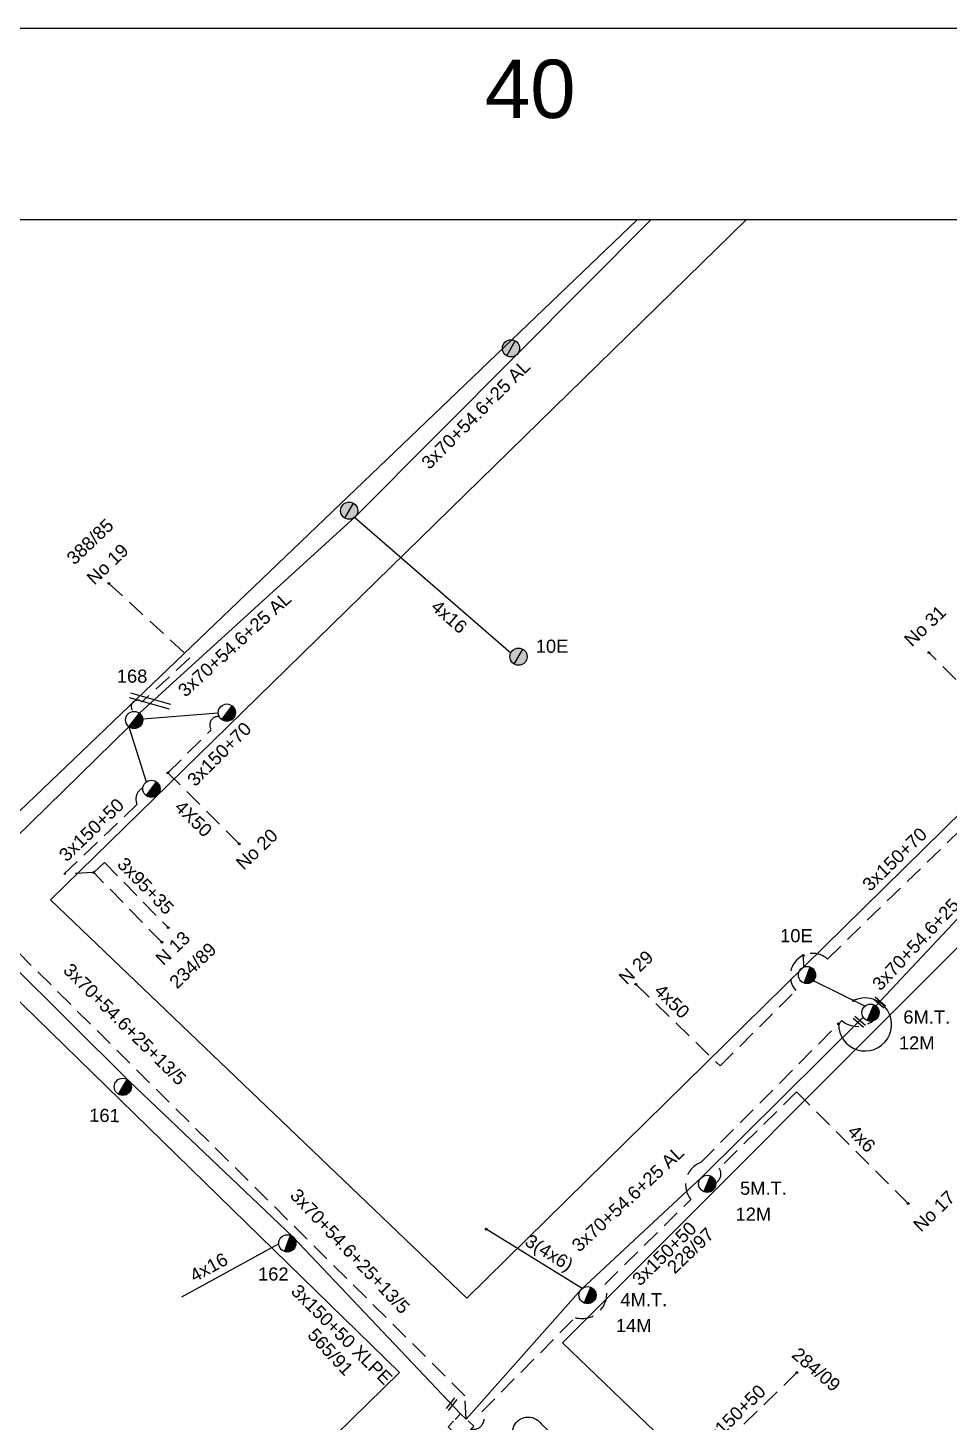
# Model space of a CAD drawing. Header units: millimetres. Extents: x 855 to 3091, y 750 to 2767.
# Drawn here: x 1281.7 to 1408.1, y 1581.1 to 1772.4 of the extents above; entities that cross this region are included whole.
import ezdxf
from ezdxf.enums import TextEntityAlignment as Align

# ---------------------------------------------------------------- set-up
doc = ezdxf.new("R2010")
doc.units = ezdxf.units.MM
doc.linetypes.add('DASHED', pattern=[19.05, 12.7, -6.35])
for name, color, linetype, lineweight in [('3x150+50', 7, 'Continuous', 30), ('3x150+50 XLPE', 7, 'SYN_LINE', 30), ('3x150+70', 7, 'Continuous', 30), ('3x70+54.6+25 AL', 7, 'SYN_LINE', 30), ('3x95+35', 7, 'Continuous', 30), ('3X95+50', 7, 'Continuous', 30), ('4x16', 7, 'Continuous', 30), ('4x50', 7, 'Continuous', 30), ('4x6', 7, 'SYN_LINE', 30), ('Pillar Υποσταθμού', 7, 'SYN_LINE', 30), ('Υπόβαθρο ΔΕΗ', 7, 'Continuous', 30)]:
    doc.layers.add(name, color=color, linetype=linetype, lineweight=lineweight)
for name, color, linetype in [('3x70+54.6+25+13_5', 7, 'Continuous'), ('TEXT ΚΑΛΩΔΙΩΝ', 7, 'Continuous'), ('Άγνωστα', 7, 'Continuous'), ('ΑΓΝΩΣΤΟ ΥΠΟΓΕΙΟ ΚΑΛΩΔΙΟ', 7, 'DASHED'), ('Επιγραφές - Σχήματα', 7, 'Continuous'), ('Μηχανική τομή', 7, 'Continuous'), ('Περίπτερο', 7, 'Continuous'), ('Στύλος Ξύλινος', 7, 'Continuous'), ('Στύλος Ξύλινος @ 1', 7, 'Continuous'), ('Στύλος ΦΜ', 7, 'Continuous'), ('Στύλος ΦΜ @ 1', 7, 'Continuous'), ('Συνδέσεις', 7, 'Continuous'), ('Τομή', 7, 'Continuous')]:
    doc.layers.add(name, color=color, linetype=linetype)
doc.styles.add('arial', font='arial.ttf')
doc.styles.get("Standard").update_dxf_attribs({"font": 'arial.ttf'})
doc.linetypes.add('SYN_LINE', pattern='A,0.5,-0.0001,["/\\/\\/\\/",Standard,S=0.1,R=0,X=0,Y=-0.05],-0.25', length=0.7501)

# ---------------------------------------------------------------- blocks, each defined once
blk = doc.blocks.new('ΥΠΑΡΧΩΝ ΤΣΙΜΕΝΤΕΝΙΟΣ ΣΤΥΛΟΣ')
at = {"layer": 'Στύλος ΦΜ'}
blk.add_hatch(color=7, dxfattribs=at).paths.add_polyline_path([(-1.29, -2.28, 0.574793), (2.62, 0, 0.268822), (1.3, 2.27)])
at = {"layer": 'Στύλος ΦΜ', "color": 7}
blk.add_line((-1.29, -2.28), (1.3, 2.27), dxfattribs=at)
blk.add_circle((0, 0), 2.62, dxfattribs=at)
at = {"layer": 'Στύλος ΦΜ', "flags": 4}
for tag, p in [('ΑΡΙΘΜΟΣ', (-4.68, 8.05)), ('ΤΥΠΟΣ', (-4.91, 3.03))]:
    blk.add_attdef(tag, p, '', height=4, dxfattribs=at)
blk = doc.blocks.new('ΥΠΑΡΧΩΝ ΞΥΛΙΝΟΣ ΣΤΥΛΟΣ')
at = {"layer": 'Στύλος Ξύλινος'}
h = blk.add_hatch(color=7, dxfattribs=at)
h.paths.add_polyline_path([(-2.62, 0, 0.270008), (-1.29, -2.28), (1.3, 2.27, 0.576266)])
h.paths.add_polyline_path([(-1.29, -2.28, 0.574793), (2.62, 0, 0.268822), (1.3, 2.27)])
at = {"layer": 'Στύλος Ξύλινος', "color": 7}
blk.add_line((-1.29, -2.28), (1.3, 2.27), dxfattribs=at)
blk.add_circle((0, 0), 2.62, dxfattribs=at)
at = {"layer": 'Στύλος Ξύλινος', "flags": 4}
for tag, p in [('ΑΡΙΘΜΟΣ', (-4.91, 8.6)), ('ΤΥΠΟΣ', (-4.85, 3.39))]:
    blk.add_attdef(tag, p, '', height=4, dxfattribs=at)
blk = doc.blocks.new('PILLAR YPOSTATHMOU')
at = {"layer": 'Περίπτερο', "ltscale": 40}
for points in [[(540.43, 2525.12), (540.43, 2526.01), (541.51, 2526.01)], [(541.82, 2526.01), (542.91, 2526.01), (542.91, 2524.95)], [(541.59, 2523.53), (540.43, 2523.53), (540.43, 2524.86)], [(542.91, 2524.59), (542.91, 2523.53), (541.92, 2523.53)]]:
    blk.add_lwpolyline(points, dxfattribs=at)
blk = doc.blocks.new('ΜΗΧΑΝΙΚΗ ΤΟΜΗ')
at = {"layer": 'Μηχανική τομή', "ltscale": 40}
for p, q in [((-1.89, 0.78), (5.69, 0.78)), ((-1.89, -0.77), (5.69, -0.77))]:
    blk.add_line(p, q, dxfattribs=at)
blk = doc.blocks.new('_ΣΥΝΔΕΣΗ')
at = {"layer": 'Συνδέσεις', "linetype": 'SYN_LINE', "ltscale": 40}
blk.add_hatch(color=256, dxfattribs=at).paths.add_polyline_path([(0.5, -0.01, 1), (-0.5, -0.01, 1)])
at = {"layer": 'Συνδέσεις'}
blk.add_circle((0, -0.01), 0.5, dxfattribs=at)
blk = doc.blocks.new('ΤΟΜΗ')
at = {"layer": 'Τομή', "ltscale": 40}
for p, q in [((-5.68, 0), (17.06, 0)), ((-5.68, -2.77), (17.06, -2.77))]:
    blk.add_line(p, q, dxfattribs=at)

msp = doc.modelspace()

# ---------------------------------------------------------------- linework, layer by layer
at = {"layer": '3x150+50', "lineweight": -3}
msp.add_lwpolyline([(876.93, 763.69), (2934.6, 763.16), (2934.6, 1746.06), (876.93, 1746.06)], close=True, dxfattribs=at)
at = {"layer": '3x150+50', "color": 30, "linetype": 'DASHED', "lineweight": -3, "ltscale": 0.2}
msp.add_lwpolyline([(1286.68, 1656.29), (1296.73, 1665.89, -0.417075), (1297.51, 1668.11, 14.529484)], format="xyb", dxfattribs=at)
msp.add_lwpolyline([(1300.13, 1646.96), (1290.77, 1656.53), (1286.68, 1656.29)], dxfattribs=at)
at = {"layer": '3x150+50', "color": 5, "linetype": 'DASHED', "lineweight": -3, "ltscale": 0.2}
msp.add_lwpolyline([(1388.08, 1645.14), (1388.13, 1643.53)], dxfattribs=at)
msp.add_lwpolyline([(1342.55, 1580.17, 0.716676), (1343.99, 1582.53), (1356.82, 1595.46, 0.629792), (1360.88, 1600), (1372.68, 1611.67, -0.510288), (1374.08, 1616.77), (1393.38, 1636.2, 0.358737), (1397.64, 1636.17, -2.36183)], format="xyb", dxfattribs=at)
at = {"layer": '3x150+50', "color": 27, "linetype": 'DASHED', "lineweight": -3, "ltscale": 0.2}
msp.add_lwpolyline([(1387.24, 1587.91), (1372.27, 1573.34), (1368.88, 1576.39, -0.742881), (1367.02, 1577.55, 153.79752)], format="xyb", dxfattribs=at)
at = {"layer": '3x150+50 XLPE', "color": 151, "linetype": 'DASHED', "lineweight": -3, "ltscale": 0.2}
msp.add_lwpolyline([(1341.87, 1581.52), (1341.7, 1584.73), (1273.29, 1652.65), (1231.52, 1611.77), (1220.52, 1622.67)], dxfattribs=at)
at = {"layer": '3x150+70', "color": 2, "linetype": 'DASHED', "lineweight": -3, "ltscale": 0.2}
msp.add_lwpolyline([(1300.96, 1670.21), (1306.89, 1676.11, -0.639939), (1307.99, 1677.93, 64.813951)], format="xyb", dxfattribs=at)
at = {"layer": '3x150+70', "color": 5, "linetype": 'DASHED', "lineweight": -3, "ltscale": 0.2}
msp.add_lwpolyline([(1376.7, 1629.98), (1387.08, 1640.34, -0.939251), (1391.42, 1644.66), (1419.87, 1672.29)], format="xyb", dxfattribs=at)
at = {"layer": '3x70+54.6+25 AL', "color": 2, "linetype": 'SYN_LINE', "lineweight": -3, "ltscale": 15}
msp.add_lwpolyline([(1297.04, 1678.4), (1326.63, 1705.33), (1348.97, 1727.76), (1367.18, 1746.06)], dxfattribs=at)
at = {"layer": '3x70+54.6+25 AL', "color": 1, "linetype": 'SYN_LINE', "lineweight": -3, "ltscale": 15}
for points in [[(1398.07, 1638.22), (1414.18, 1655.42), (1429.42, 1670.56), (1468.95, 1709.91)], [(1341.87, 1581.52), (1357.65, 1599.33), (1374.2, 1614.74), (1396.34, 1636.67)]]:
    msp.add_lwpolyline(points, dxfattribs=at)
at = {"layer": '3x70+54.6+25 AL', "color": 2, "linetype": 'SYN_LINE', "lineweight": -3, "ltscale": 10}
msp.add_lwpolyline([(1307.86, 1678.38), (1297.5, 1677.57)], dxfattribs=at)
at = {"layer": '3x70+54.6+25 AL', "color": 30, "linetype": 'SYN_LINE', "lineweight": -3, "ltscale": 15}
msp.add_lwpolyline([(1270.93, 1652.4), (1295.61, 1676.52)], dxfattribs=at)
at = {"layer": '3x70+54.6+25 AL', "color": 30, "linetype": 'SYN_LINE', "lineweight": -3, "ltscale": 10}
msp.add_lwpolyline([(1295.61, 1676.52), (1297.99, 1668.96)], dxfattribs=at)
at = {"layer": '3x70+54.6+25 AL', "color": 5, "linetype": 'SYN_LINE', "lineweight": -3, "ltscale": 8}
msp.add_lwpolyline([(1396.54, 1638.17), (1389.49, 1641.67)], dxfattribs=at)
at = {"layer": '3x70+54.6+25+13_5', "color": 30, "linetype": 'SYN_LINE', "lineweight": -3, "ltscale": 15}
msp.add_lwpolyline([(1341.1, 1582.25), (1318.11, 1606.54), (1295.64, 1627.91), (1270.93, 1652.4)], dxfattribs=at)
at = {"layer": '3x95+35', "color": 30, "linetype": 'DASHED', "lineweight": -3, "ltscale": 0.2}
msp.add_lwpolyline([(1290.77, 1656.53), (1292.24, 1657.91), (1300.99, 1648.96)], dxfattribs=at)
at = {"layer": '3X95+50', "color": 5, "linetype": 'DASHED', "lineweight": -3, "ltscale": 0.2}
msp.add_lwpolyline([(1419.87, 1672.29), (1405.34, 1686.7)], dxfattribs=at)
at = {"layer": '4x16', "color": 2, "linetype": 'Continuous', "lineweight": -3, "ltscale": 0.2}
msp.add_lwpolyline([(1326.56, 1705.27), (1348, 1686.68)], dxfattribs=at)
at = {"layer": '4x16', "color": 30, "linetype": 'SYN_LINE', "lineweight": -3, "ltscale": 15}
msp.add_lwpolyline([(1316.17, 1605.56), (1302.8, 1598.26)], dxfattribs=at)
at = {"layer": '4x50', "color": 2, "linetype": 'DASHED', "lineweight": -3, "ltscale": 0.2}
msp.add_lwpolyline([(1310.72, 1660.46), (1300.96, 1670.21)], dxfattribs=at)
at = {"layer": '4x50', "color": 5, "linetype": 'DASHED', "lineweight": -3, "ltscale": 0.2}
msp.add_lwpolyline([(1365.14, 1641.19), (1376.7, 1629.98)], dxfattribs=at)
at = {"layer": '4x6', "color": 1, "linetype": 'DASHED', "lineweight": -3, "ltscale": 0.2}
msp.add_lwpolyline([(1402.48, 1611.1), (1387.19, 1626.42), (1376.56, 1615.95, -0.445509), (1376.1, 1613.95, 83.868364)], format="xyb", dxfattribs=at)
at = {"layer": '4x6', "color": 1, "linetype": 'SYN_LINE', "lineweight": -3, "ltscale": 15}
msp.add_lwpolyline([(1357.78, 1599.45), (1344.62, 1607.6)], dxfattribs=at)
at = {"layer": 'ΑΓΝΩΣΤΟ ΥΠΟΓΕΙΟ ΚΑΛΩΔΙΟ', "color": 2, "linetype": 'DASHED', "lineweight": -3, "ltscale": 0.2}
msp.add_lwpolyline([(1292.86, 1696.2), (1303.95, 1685.98), (1297.41, 1679.95, 0.979508), (1296.2, 1678.63, 2.035589)], format="xyb", dxfattribs=at)
at = {"layer": 'Επιγραφές - Σχήματα', "lineweight": -3}
msp.add_lwpolyline([(854.53, 1772.42), (3089.94, 1772.28), (3090.64, 753.14), (854.53, 753.28)], close=True, dxfattribs=at)
at = {"layer": 'Υπόβαθρο ΔΕΗ', "lineweight": -3}
for points in [[(1266.89, 1742.14), (1229.3, 1705.17), (1276.27, 1660.83), (1365.32, 1746.06)], [(1284.87, 1652.8), (1380.25, 1746.06)], [(1284.87, 1652.8), (1341.94, 1598.1), (1461.82, 1716.02), (1432.41, 1742.84)]]:
    msp.add_lwpolyline(points, dxfattribs=at)
for points in [[(1470.55, 1707.63), (1532.02, 1650.15), (1414.93, 1534.51), (1355.06, 1592.01)], [(1275.23, 1644.01), (1332.72, 1587.94), (1206.13, 1463.97), (1146.47, 1518.1)]]:
    msp.add_lwpolyline(points, close=True, dxfattribs=at)
msp.add_lwpolyline([(1352.16, 1580.86), (1406.42, 1529.53, -1.258077), (1403.73, 1526.65), (1348.97, 1578.03, -1.144018)], format="xyb", close=True, dxfattribs=at)
msp.add_arc((1396.58, 1635.68), 3.64, 178.6991, 116.0085, dxfattribs=at)

# ---------------------------------------------------------------- block references
at = {"layer": 'Pillar Υποσταθμού', "color": 206, "linetype": 'Continuous', "lineweight": -3, "ltscale": 0.2, "rotation": 46.72920687392445}
msp.add_blockref('PILLAR YPOSTATHMOU', (2808.21, -544.5), dxfattribs=at)
at = {"layer": 'Μηχανική τομή', "lineweight": -3, "xscale": 0.2499999999999999, "yscale": 0.2499999999999999, "zscale": 0.4999999999999997}
for p, rotation in [((1398.2, 1639.03), 318.8296146482116), ((1395.42, 1636.38), 318.8296146482116), ((1339.59, 1583.22), 52.12161107020177)]:
    msp.add_blockref('ΜΗΧΑΝΙΚΗ ΤΟΜΗ', p, dxfattribs=dict(at, rotation=rotation))
at = {"layer": 'Στύλος Ξύλινος @ 1', "lineweight": -3, "ltscale": 40, "xscale": 0.4499999999998181, "yscale": 0.4499999999998181, "zscale": 0.4499999999998181}
for p in [(1348.01, 1728.45), (1325.81, 1706.17)]:
    msp.add_blockref('ΥΠΑΡΧΩΝ ΞΥΛΙΝΟΣ ΣΤΥΛΟΣ', p, dxfattribs=at)
at = {"layer": 'Στύλος Ξύλινος @ 1', "lineweight": -3, "ltscale": 40}
ref = msp.add_blockref('ΥΠΑΡΧΩΝ ΞΥΛΙΝΟΣ ΣΤΥΛΟΣ', (1349.05, 1686.15), dxfattribs=dict(at, xscale=0.4499999999998181, yscale=0.4499999999998181, zscale=0.4499999999998181))
ref.add_attrib('ΤΥΠΟΣ', '10E', (1351.41, 1686.68), dxfattribs={"layer": 'Στύλος Ξύλινος', "height": 1.8, "flags": 4})
at = {"layer": 'Στύλος ΦΜ @ 1', "lineweight": -3, "ltscale": 40}
ref = msp.add_blockref('ΥΠΑΡΧΩΝ ΤΣΙΜΕΝΤΕΝΙΟΣ ΣΤΥΛΟΣ', (1296.32, 1677.46), dxfattribs=dict(at, xscale=0.4499999999998181, yscale=0.4499999999998181, zscale=0.4499999999998181, rotation=352.5021454697022))
ref.add_attrib('ΤΥΠΟΣ', '168', (1293.94, 1682.57), dxfattribs={"layer": 'Στύλος ΦΜ', "height": 1.8, "flags": 4})
at = {"layer": 'Στύλος ΦΜ @ 1', "lineweight": -3, "ltscale": 40, "xscale": 0.4499999999998181, "yscale": 0.4499999999998181, "zscale": 0.4499999999998181, "rotation": 352.5021454697022}
for p in [(1309.04, 1678.47), (1298.69, 1668.01)]:
    msp.add_blockref('ΥΠΑΡΧΩΝ ΤΣΙΜΕΝΤΕΝΙΟΣ ΣΤΥΛΟΣ', p, dxfattribs=at)
at = {"layer": 'Στύλος ΦΜ @ 1', "lineweight": -3, "ltscale": 40}
ref = msp.add_blockref('ΥΠΑΡΧΩΝ ΤΣΙΜΕΝΤΕΝΙΟΣ ΣΤΥΛΟΣ', (1388.62, 1642.46), dxfattribs=dict(at, xscale=0.4499999999998182, yscale=0.4499999999998182, zscale=0.4499999999998182, rotation=9.34397817858385))
ref.add_attrib('ΤΥΠΟΣ', '10E', (1384.93, 1646.96), dxfattribs={"layer": 'Στύλος ΦΜ', "height": 1.8, "flags": 4})
ref = msp.add_blockref('ΥΠΑΡΧΩΝ ΤΣΙΜΕΝΤΕΝΙΟΣ ΣΤΥΛΟΣ', (1397.33, 1637.3), dxfattribs=dict(at, xscale=0.4499999999998182, yscale=0.4499999999998182, zscale=0.4499999999998182, rotation=6.339664438364518))
ref.add_attrib('ΤΥΠΟΣ', '12M', (1401.22, 1632.25), dxfattribs={"layer": 'Στύλος ΦΜ', "height": 1.8, "flags": 4})
ref.add_attrib('ΑΡΙΘΜΟΣ', '6M.T.', (1401.83, 1635.8), dxfattribs={"layer": 'Στύλος ΦΜ', "height": 1.8, "flags": 4})
ref = msp.add_blockref('ΥΠΑΡΧΩΝ ΤΣΙΜΕΝΤΕΝΙΟΣ ΣΤΥΛΟΣ', (1294.76, 1627.13), dxfattribs=dict(at, xscale=0.4499999999998182, yscale=0.4499999999998182, zscale=0.4499999999998182, rotation=359.0666319269396))
ref.add_attrib('ΤΥΠΟΣ', '161', (1290.14, 1622.33), dxfattribs={"layer": 'Στύλος ΦΜ', "height": 1.8, "rotation": 359.0666, "flags": 4})
ref = msp.add_blockref('ΥΠΑΡΧΩΝ ΤΣΙΜΕΝΤΕΝΙΟΣ ΣΤΥΛΟΣ', (1374.93, 1613.81), dxfattribs=dict(at, xscale=0.4499999999998182, yscale=0.4499999999998182, zscale=0.4499999999998182, rotation=6.339664438364518))
ref.add_attrib('ΤΥΠΟΣ', '12M', (1378.81, 1608.75), dxfattribs={"layer": 'Στύλος ΦΜ', "height": 1.8, "flags": 4})
ref.add_attrib('ΑΡΙΘΜΟΣ', '5M.T.', (1379.43, 1612.31), dxfattribs={"layer": 'Στύλος ΦΜ', "height": 1.8, "flags": 4})
ref = msp.add_blockref('ΥΠΑΡΧΩΝ ΤΣΙΜΕΝΤΕΝΙΟΣ ΣΤΥΛΟΣ', (1317.34, 1605.65), dxfattribs=dict(at, xscale=0.4499999999998182, yscale=0.4499999999998182, zscale=0.4499999999998182, rotation=9.34397817858385))
ref.add_attrib('ΤΥΠΟΣ', '162', (1313.31, 1600.54), dxfattribs={"layer": 'Στύλος ΦΜ', "height": 1.8, "flags": 4})
ref = msp.add_blockref('ΥΠΑΡΧΩΝ ΤΣΙΜΕΝΤΕΝΙΟΣ ΣΤΥΛΟΣ', (1358.51, 1598.53), dxfattribs=dict(at, xscale=0.4499999999998182, yscale=0.4499999999998182, zscale=0.4499999999998182, rotation=6.339664438364518))
ref.add_attrib('ΤΥΠΟΣ', '14M', (1362.4, 1593.47), dxfattribs={"layer": 'Στύλος ΦΜ', "height": 1.8, "flags": 4})
ref.add_attrib('ΑΡΙΘΜΟΣ', '4M.T.', (1363.02, 1597.02), dxfattribs={"layer": 'Στύλος ΦΜ', "height": 1.8, "flags": 4})
at = {"layer": 'Συνδέσεις', "lineweight": -3, "xscale": 0.25, "yscale": 0.25, "zscale": 0.25}
for p in [(1292.86, 1696.2), (1405.34, 1686.7), (1300.96, 1670.22), (1310.73, 1660.47), (1290.77, 1656.53), (1301, 1648.96), (1300.13, 1646.97), (1388.08, 1645.15), (1365.14, 1641.19), (1394.98, 1638.95), (1392.94, 1635.76), (1402.48, 1611.1), (1344.62, 1607.6), (1387.24, 1587.91)]:
    msp.add_blockref('_ΣΥΝΔΕΣΗ', p, dxfattribs=at)
at = {"layer": 'Τομή', "lineweight": -3, "xscale": 0.2499999999999999, "yscale": 0.2499999999999999, "zscale": 0.2499999999999999, "rotation": 344.2684720584706}
msp.add_blockref('ΤΟΜΗ', (1297.2, 1680.8), dxfattribs=at)

# ---------------------------------------------------------------- texts
at = {"layer": 'TEXT ΚΑΛΩΔΙΩΝ', "linetype": 'Continuous', "lineweight": -3, "ltscale": 0.2}
for s, rotation, p in [('3x70+54.6+25 AL', 45.1282, (1343.18, 1719.4)), ('3x70+54.6+25 AL', 42.2976, (1310.09, 1687.84)), ('4x16', 319.0783, (1339.54, 1691.64)), ('3x150+70', 44.898, (1307.99, 1672.78)), ('3x150+50', 43.6784, (1290.46, 1662.39)), ('3x150+70', 44.1694, (1400.63, 1658.35)), ('3x95+35', 314.3692, (1297.91, 1654.69)), ('3x70+54.6+25 AL', 46.8891, (1404.81, 1648.05)), ('3x70+54.6+25+13/5', 315.2647, (1295.06, 1635.72)), ('4x50', 315.8775, (1370.1, 1638.88)), ('4x6', 314.9252, (1396.11, 1620.03)), ('3x70+54.6+25 AL', 42.9541, (1364.03, 1611.77)), ('3x70+54.6+25+13/5', 313.4202, (1325.94, 1604.58)), ('3x150+50', 44.683, (1369.03, 1604.23)), ('3(4x6)', 328.2, (1353.26, 1604.37)), ('4x16', 28.6366, (1306.55, 1602.36)), ('3x150+50 XLPE', 315.205, (1324.81, 1593.14)), ('3x150+50', 44.2142, (1378.5, 1581.91))]:
    msp.add_text(s, height=1.8, rotation=rotation, dxfattribs=at).set_placement(p, align=Align.MIDDLE_CENTER)
at = {"layer": 'Άγνωστα', "lineweight": -3, "ltscale": 40, "char_height": 1.8, "attachment_point": 1, "style": 'arial'}
for s, insert, width, rotation in [('388/85', (1286.87, 1699.93), 12.7137, 43.7075), ('No 19', (1289.62, 1697.17), 12.7137, 43.7075), ('No 31', (1401.76, 1688.7), 12.7137, 43.7075), ('4X50', (1302.98, 1666.61), 34.0855, 315.9667), ('No 20', (1310.1, 1658.07), 12.7137, 43.7075), ('N 13', (1299.08, 1644.97), 12.7137, 43.7075), ('234/89', (1300.96, 1641.76), 12.7137, 43.7075), ('N 29', (1362.62, 1642.33), 12.7137, 43.7075), ('No 17', (1403, 1608.4), 12.7137, 43.7075), ('228/97', (1369.23, 1602.65), 12.7137, 43.7075), ('565/91', (1321.29, 1594.19), 12.5705, 312.9553), ('284/09', (1387.54, 1591.52), 12.7137, 319.5689)]:
    msp.add_mtext(s, dxfattribs=dict(at, insert=insert, width=width, rotation=rotation))
at = {"layer": 'Επιγραφές - Σχήματα', "lineweight": -3, "insert": (1344.44, 1768.05), "char_height": 8, "width": 15.5504, "attachment_point": 1, "style": 'arial'}
msp.add_mtext('40', dxfattribs=at)

doc.saveas('drawing.dxf')
